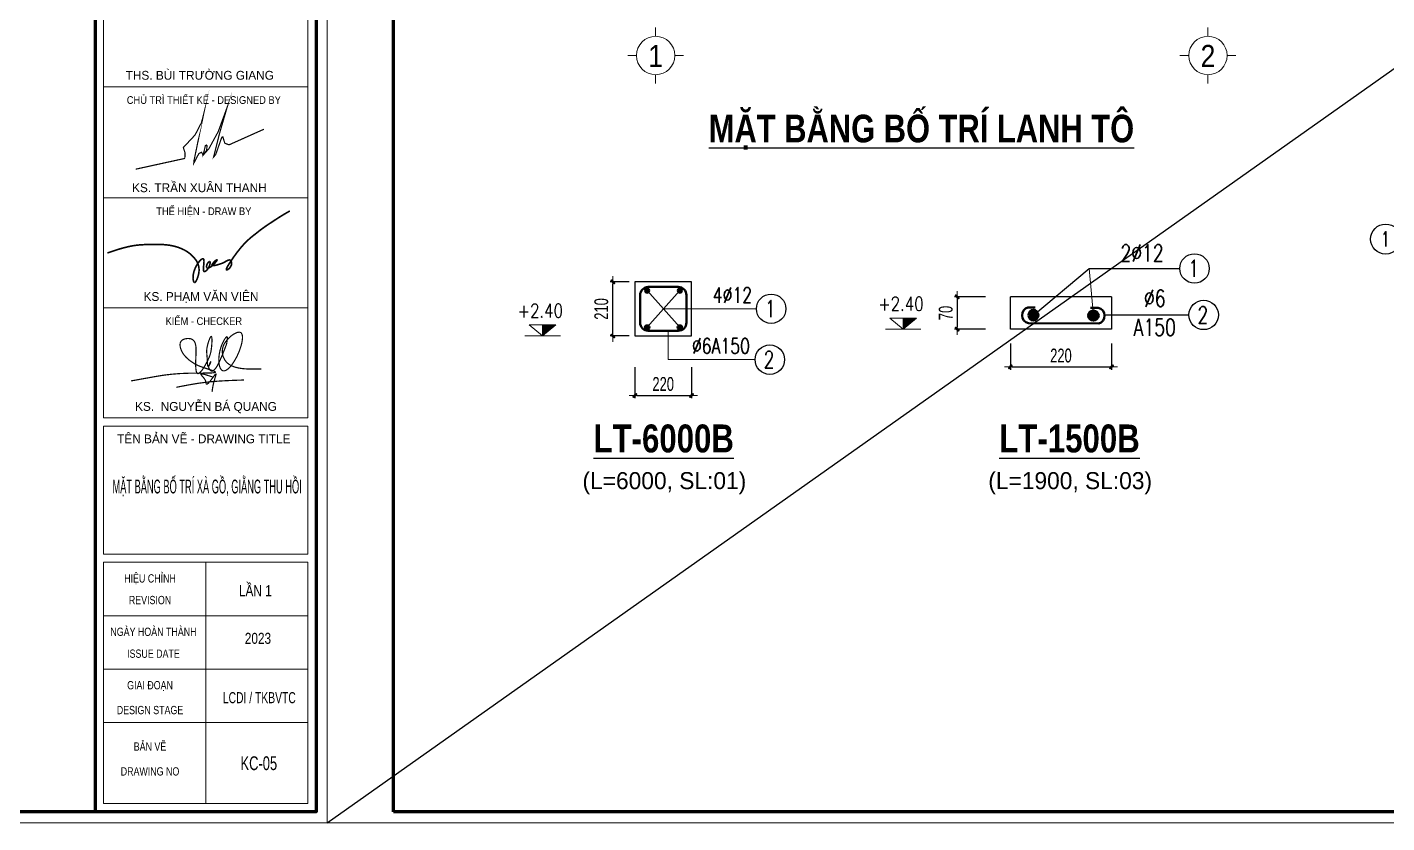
# Model space of a CAD drawing. Header units: millimetres. Extents: x 108335 to 288936, y -578047 to -548347.
# Drawn here: x 235277 to 250047, y -566167 to -557523 of the extents above; entities that cross this region are included whole.
import ezdxf
from ezdxf.enums import TextEntityAlignment as Align

# ---------------------------------------------------------------- set-up
doc = ezdxf.new("R2010")
doc.units = ezdxf.units.MM
doc.header["$MEASUREMENT"] = 0
doc.header["$PDMODE"] = 32
doc.linetypes.add('CENTERX2', pattern=[4, 2.5, -0.5, 0.5, -0.5])
doc.linetypes.add('DASHDOT', pattern=[1, 0.5, -0.25, 0, -0.25])
doc.layers.get('Defpoints').update_dxf_attribs({"color": 1})
for name, color, linetype, lineweight in [('EG Net truc', 8, 'DASHDOT', 13), ('LC Dim', 8, 'Continuous', 18), ('LC ISO', 153, 'Continuous', 13), ('LC Net dam 1', 30, 'Continuous', 30), ('LC Net dam2', 6, 'Continuous', 40), ('LC Net dam3', 1, 'Continuous', 60), ('LC Net manh', 236, 'Continuous', 5), ('LC Net thay', 7, 'Continuous', 25), ('LC Text1', 3, 'Continuous', 20), ('LC Text2', 7, 'Continuous', 25)]:
    doc.layers.add(name, color=color, linetype=linetype, lineweight=lineweight)
doc.layers.add('KCS_Plotter', color=11, linetype='Continuous', plot=False)
for name, color, linetype in [('KCS_SNODE', 6, 'Continuous'), ('KCS_STEEL', 4, 'Continuous'), ('Khungten_LCDI', 7, 'Continuous')]:
    doc.layers.add(name, color=color, linetype=linetype)
doc.styles.add('HOATBIF', font='hoatbif.shx', dxfattribs={"width": 0.7})
doc.styles.add('Khungten', font='VHAVAN.TTF', dxfattribs={"width": 0.9, "height": 5000})
doc.styles.add('LC 1', font='VHAVANB.TTF')
doc.styles.add('LC 3', font='vnsimli.shx', dxfattribs={"width": 0.75})
doc.styles.add('LC3', font='VHARIALB.TTF', dxfattribs={"width": 0.8})
doc.styles.add('T1', font='Vnsimli.shx', dxfattribs={"width": 0.8})
doc.styles.add('Title', font='VHBLACK.TTF', dxfattribs={"width": 0.8})
doc.styles.add('VnAvantH', font='VHAVANB.TTF', dxfattribs={"width": 0.6})
doc.dimstyles.new('1-100', dxfattribs={"dimscale": 100, "dimtxt": 2.5, "dimasz": 0.35, "dimexe": 0.5, "dimexo": 0, "dimgap": 0.8, "dimtad": 1, "dimdec": 0, "dimzin": 0, "dimdsep": 46, "dimtxsty": 'HOATBIF', "dimblk1": 'DOT', "dimblk2": 'DOT', "dimsah": 1, "dimcen": -1, "dimdle": 1, "dimclrd": 256, "dimclre": 256, "dimclrt": 4, "dimadec": 3, "dimazin": 2, "dimtfac": 0.333333, "dimtdec": 0, "dimtix": 1, "dimtmove": 2, "dimatfit": 3, "dimldrblk": 'DOT', "dimfxl": 1, "dimtvp": 0.833333, "dimtolj": 1, "dimtzin": 0, "dimarcsym": 0})
doc.dimstyles.new('1-100(1-50)', dxfattribs={"dimscale": 50, "dimtxt": 2.5, "dimasz": 0.35, "dimexe": 0.5, "dimexo": 0, "dimgap": 0.8, "dimtad": 1, "dimdec": 0, "dimzin": 0, "dimdsep": 46, "dimtxsty": 'HOATBIF', "dimblk1": 'DOT', "dimblk2": 'DOT', "dimsah": 1, "dimcen": -1, "dimdle": 1, "dimclrd": 256, "dimclre": 256, "dimclrt": 4, "dimadec": 3, "dimazin": 2, "dimtfac": 0.333333, "dimtdec": 0, "dimtix": 1, "dimtmove": 2, "dimatfit": 3, "dimldrblk": 'DOT', "dimfxl": 1, "dimtvp": 0.833333, "dimtolj": 1, "dimtzin": 0, "dimarcsym": 0})
doc.dimstyles.new('1-150', dxfattribs={"dimscale": 100, "dimtxt": 3.5, "dimasz": 0.35, "dimexe": 0.5, "dimexo": 0, "dimgap": 0.8, "dimtad": 1, "dimdec": 0, "dimzin": 0, "dimdsep": 46, "dimtxsty": 'HOATBIF', "dimblk1": 'DOT', "dimblk2": 'DOT', "dimsah": 1, "dimcen": -1, "dimdle": 1, "dimclrd": 256, "dimclre": 256, "dimclrt": 4, "dimadec": 3, "dimazin": 2, "dimtfac": 0.333333, "dimtdec": 0, "dimtix": 1, "dimtmove": 2, "dimatfit": 3, "dimldrblk": 'DOT', "dimfxl": 1, "dimtvp": 0.833333, "dimtolj": 1, "dimtzin": 0, "dimarcsym": 0})
doc.dimstyles.new('1-20', dxfattribs={"dimscale": 100, "dimtxt": 2.5, "dimasz": 0.35, "dimexe": 0.5, "dimexo": 0, "dimgap": 0.8, "dimtad": 1, "dimdec": 0, "dimlfac": 0.2, "dimzin": 0, "dimdsep": 46, "dimtxsty": 'HOATBIF', "dimblk1": 'DOT', "dimblk2": 'DOT', "dimsah": 1, "dimcen": -1, "dimdle": 1, "dimclrd": 256, "dimclre": 256, "dimclrt": 4, "dimadec": 3, "dimazin": 2, "dimtfac": 0.333333, "dimtdec": 0, "dimtix": 1, "dimtmove": 2, "dimatfit": 3, "dimldrblk": 'DOT', "dimfxl": 1, "dimtvp": 0.833333, "dimtolj": 1, "dimtzin": 0, "dimarcsym": 0})
doc.dimstyles.new('mb', dxfattribs={"dimscale": 71, "dimtxt": 2.5, "dimasz": 0.35, "dimexe": 0.5, "dimexo": 0, "dimgap": 0.8, "dimtad": 1, "dimdec": 0, "dimzin": 0, "dimdsep": 46, "dimtxsty": 'HOATBIF', "dimblk1": 'DOT', "dimblk2": 'DOT', "dimsah": 1, "dimcen": -1, "dimdle": 1, "dimclrd": 256, "dimclre": 256, "dimclrt": 4, "dimadec": 3, "dimazin": 2, "dimtfac": 0.333333, "dimtdec": 0, "dimtix": 1, "dimtmove": 2, "dimatfit": 3, "dimldrblk": 'DOT', "dimfxl": 1, "dimtvp": 0.833333, "dimtolj": 1, "dimtzin": 0, "dimarcsym": 0})

# ---------------------------------------------------------------- blocks, each defined once
blk = doc.blocks.new('NGUYEN BA QUANG')
at = {"layer": 'LC ISO', "const_width": 54}
for points in [[(-3416, -557, -0.001023), (-2231, -345, -0.008385), (-1869, -289, -0.026114), (-905, -212, -0.007166), (-491, -205, 0.001773), (-49, -203, 0.009736), (200, -197, 0.025773), (331, -186, 0.054465), (383, -173, 0.09183), (397, -166, 0.386262), (399, -152, 0.129793), (379, -135, 0.036801), (321, -108, 0.016128), (184, -59, -0.006736), (-183, 62, -0.023924), (-416, 154, -0.046785), (-684, 310, -0.041509), (-918, 503, -0.092678), (-1136, 813, -0.077778), (-1199, 1035, -0.070106), (-1196, 1141, -0.201572), (-1106, 1286, -0.091887), (-982, 1343, -0.118851), (-732, 1351, -0.227561), (-543, 1208, -0.055716), (-508, 1121, -0.035741), (-487, 1019, -0.022757), (-478, 904, -0.018678), (-477, 714, 0.005361), (-493, 294, 0.022501), (-487, 25, 0.024956), (-474, -85, 0.051878), (-451, -169, 0.084004), (-427, -209, 0.302699), (-372, -224, 0.091028), (-331, -204, 0.045769), (-285, -164, 0.031407), (-218, -87, 0.026473), (-114, 66, 0.038878), (124, 530, 0.063388), (207, 831, 0.030377), (243, 1236, 0.019395), (241, 1350, 0.050857), (231, 1429, 0.089259), (221, 1451, 0.446193), (202, 1454, 0.08967), (185, 1438, 0.048315), (156, 1388, 0.024568), (114, 1288, 0.037087), (24, 971, 0.06811), (7, 722, 0.007404), (19, 571, -0.009821), (27, 442, 0.013775), (38, 214, 0.023991), (46, 154, 0.068642), (58, 113, 0.168495), (71, 99, 0.190472), (82, 99, 0.135753), (102, 116, 0.042547), (133, 165, 0.037247), (185, 280, 0.083462), (192, 310, 0.752396), (189, 311, 0.077103), (170, 286, 0.067778), (106, 135, 0.079642), (97, 52, 0.07615), (107, 12, 0.090818), (168, -77, 0.162992), (233, -111, 0.134535), (287, -101, 0.046135), (315, -85, 0.0589), (372, -33, 0.033446), (431, 44, 0.020493), (492, 142, 0.018931), (584, 325, 0.012315), (712, 617, 0.006262), (906, 1114)], [(906, 1114, 0.006821), (929, 1272, 0.011774), (937, 1340, 0.026266), (938, 1394, 0.052103), (935, 1423, 0.076783), (930, 1436, 0.163971), (923, 1442, 0.170042), (914, 1442, 0.080479), (902, 1436, 0.05585), (881, 1417, 0.031056), (847, 1375, 0.025203), (791, 1286, 0.116129), (556, 476, 0.061974), (575, 166, 0.045365), (610, 47, 0.070676), (660, -41, 0.091415), (710, -86, 0.146905), (783, -104, 0.068448), (833, -95, 0.049636), (885, -72, 0.053986), (978, -6, 0.029209), (1056, 69, 0.021304), (1134, 162, 0.025491), (1250, 329, 0.068873), (1561, 1027, 0.01773), (1596, 1171, 0.037697), (1624, 1368, 0.029037), (1623, 1453, 0.04288), (1613, 1525, 0.066726), (1590, 1583, 0.100495), (1556, 1623, 0.111871), (1508, 1644, 0.054631), (1469, 1647, 0.041179), (1426, 1643, 0.04561), (1355, 1623, 0.04967), (1225, 1558, 0.109429), (829, 1164, 0.05047), (753, 1012, 0.368126), (1079, 156, 0.040655), (1223, 90, 0.031441), (1383, 42, 0.023503), (1557, 9, 0.017084), (1742, -10, 0.011936), (1936, -19, 0.009133), (2206, -21, 0.002915), (2480, -16)], [(-1368, -847, -0.004051), (-800, -737, -0.026384), (342, -582, -0.006339), (726, -556, -0.004215), (1111, -537, -0.002629), (1689, -517)], [(274, -380, 0.002584), (99, -322, 0.004829), (-9, -289, 0.009549), (-104, -262, 0.02019), (-180, -245, 0.020391), (-210, -242, 0.037792), (-233, -241, 0.083891), (-249, -244, 0.129866), (-256, -250, 0.170647), (-258, -257, 0.074142), (-257, -264, 0.04333), (-253, -271, 0.038982), (-240, -290, 0.018381), (-209, -327, -0.006145), (-155, -388, -0.017161), (-112, -442, -0.029179), (-72, -502, -0.056277), (-39, -577, -0.025416), (-31, -610, -0.003247), (-24, -652, 0.033316), (-18, -677, 0.055631), (-12, -689, 0.087521), (-5, -698, 0.15828), (8, -703, 0.07777), (18, -702, 0.051495), (30, -698, 0.04838), (50, -685, 0.02792), (72, -667, 0.021215), (104, -635, 0.012757), (138, -596, 0.011354), (192, -528, 0.005945), (265, -430, -0.007904), (360, -301, -0.011483), (384, -270, -0.027823), (404, -249, -0.066961), (415, -240, -0.123545), (420, -238, -0.248584), (424, -240, -0.12084), (426, -246, -0.064597), (426, -260, -0.027008), (421, -289, -0.011306), (411, -326, -0.007085), (384, -419, 0.007773), (340, -569, 0.03162), (266, -923, 0.004795), (248, -1055)]]:
    blk.add_lwpolyline(points, format="xyb", dxfattribs=at)
blk = doc.blocks.new('Nha o can bo nhan vien Trung doan')
at = {"layer": 'Defpoints', "lineweight": 0}
blk.add_lwpolyline([(-1200, -14850), (-1200, 14850), (40800, 14850), (40800, -14850)], close=True, dxfattribs=at)
at = {"layer": 'Khungten_LCDI', "color": 5, "lineweight": 60}
blk.add_line((36600, 14650), (36600, -14650), dxfattribs=at)
at = {"layer": 'Khungten_LCDI', "color": 5, "lineweight": 25}
blk.add_line((40600, -14650), (40600, 14650), dxfattribs=at)
at = {"layer": 'Khungten_LCDI', "color": 9, "lineweight": 15}
for p, q in [((38600, -10133), (38600, -14500)), ((40450, -11100), (36750, -11100)), ((40450, -12067), (36750, -12067)), ((40450, -13033), (36750, -13033))]:
    blk.add_line(p, q, dxfattribs=at)
at = {"layer": 'Khungten_LCDI', "color": 5, "lineweight": 60}
blk.add_lwpolyline([(0, -14650), (0, 14650), (40600, 14650), (40600, -14650)], close=True, dxfattribs=at)
at = {"layer": 'Khungten_LCDI', "color": 9, "lineweight": 15}
for points in [[(36750, -1522), (40450, -1522), (40450, 446), (36750, 446)], [(36750, -1522), (40450, -1522), (40450, -3535), (36750, -3535)], [(36750, -5526), (40450, -5526), (40450, -3535), (36750, -3535)], [(36750, -7517), (40450, -7517), (40450, -5526), (36750, -5526)], [(36750, -9983), (40450, -9983), (40450, -7667), (36750, -7667)], [(36750, -14500), (40450, -14500), (40450, -10133), (36750, -10133)]]:
    blk.add_lwpolyline(points, close=True, dxfattribs=at)
at = {"layer": 'LC ISO', "const_width": 21.6}
for points in [[(38223, -2819), (38225, -2715), (38194, -2623), (38407, -2395), (38524, -2170), (38559, -2033), (38386, -2871), (38384, -2907), (38424, -2831), (38475, -2733), (38525, -2708), (38553, -2761), (38616, -2673), (38625, -2590), (38611, -2575), (38594, -2590), (38553, -2761), (38659, -2641), (38828, -2331), (38987, -1897), (38850, -2368), (38749, -2773), (38744, -2793), (38781, -2750), (38891, -2436), (38910, -2429), (38947, -2545), (39023, -2573), (39655, -2290)], [(37333, -3014), (38223, -2819)]]:
    blk.add_lwpolyline(points, dxfattribs=at)
at = {"layer": 'LC ISO', "const_width": 29.4}
blk.add_lwpolyline([(36820, -4532, -0.005589), (36989, -4475, -0.022453), (37203, -4416, -0.038343), (37420, -4384, -0.012299), (37598, -4377, -0.014061), (37778, -4377, -0.032435), (37955, -4393, -0.065887), (38169, -4456, -0.127402), (38414, -4647, -0.217203), (38474, -4901, -0.056046), (38441, -5010, -0.054981), (38419, -5051, -0.074917), (38408, -5062, -0.192631), (38398, -5066, -0.190426), (38389, -5060, -0.079856), (38381, -5046, -0.067464), (38372, -5000, -0.089823), (38386, -4872, -0.10427), (38491, -4676, -0.05658), (38522, -4647, -0.102761), (38543, -4637, -0.411767), (38565, -4649, -0.072182), (38568, -4664, -0.042063), (38568, -4712, 0.006515), (38560, -4797, 0.050846), (38561, -4843, 0.084642), (38565, -4859, 0.316888), (38580, -4867, 0.10557), (38595, -4862, 0.079173), (38621, -4840, 0.148897), (38679, -4718, 0.074472), (38679, -4697, 0.295229), (38672, -4687, 0.15701), (38666, -4688, 0.097298), (38650, -4700, 0.165018), (38616, -4769, 0.085117), (38617, -4789, 0.384735), (38637, -4804, 0.083003), (38655, -4801, 0.044183), (38675, -4792, 0.048448), (38722, -4759, 0.055197), (38788, -4688, 0.06223), (38806, -4659, 0.356145), (38806, -4653, 0.296448), (38800, -4654, 0.057996), (38762, -4684, 0.048541), (38723, -4728, 0.086608), (38714, -4746, 0.314867), (38717, -4757, 0.149234), (38731, -4761, 0.047589), (38753, -4759, 0.030742), (38810, -4746, 0.010919), (38888, -4722, 0.058476), (38947, -4694, -0.021304), (38991, -4669, -0.046344), (39013, -4660, -0.096698), (39032, -4658, -0.153723), (39049, -4665, -0.103714), (39061, -4682, -0.235546), (39057, -4769, -0.124446), (39000, -4831, -0.115248), (38981, -4839, -0.439421), (38974, -4834, -0.101123), (38974, -4824, -0.053735), (38987, -4792, -0.025453), (39029, -4720, -0.033469), (39248, -4420, -0.059013), (39491, -4194, -0.0344), (39818, -3959, -0.023249), (40123, -3771)], format="xyb", dxfattribs=at)
at = {"layer": 'LC Net dam 1', "xscale": 0.4, "yscale": 0.4, "zscale": 0.4}
blk.add_blockref('NGUYEN BA QUANG', (38616, -6625), dxfattribs=at)
at = {"color": 7}
for s, style, p in [('ths. bïi tr\xadêng giang', 'VnAvantH', (38493, -1394)), ('ks. TRÇN XU¢N THANH ', 'VnAvantH', (38515, -3430)), ('ks. PH¹M V¡N VI£N', 'VnAvantH', (38515, -5399)), ('ks.  NGUYÔN B¸ QUANG', 'VnAvantH', (38605, -7390)), ('tªn b¶n vÏ - drawing title', 'Khungten', (38566, -7977))]:
    blk.add_text(s, height=160, dxfattribs=dict(at, style=style)).set_placement(p, align=Align.CENTER)
for s, height, style, width, p in [('chñ tr× thiÕt kÕ - designed by', 140, 'Khungten', 0.9, (38566, -1832)), ('thÓ hiÖn - draw by', 140, 'Khungten', 0.9, (38566, -3845)), ('kiÓm - checker', 140, 'Khungten', 0.9, (38566, -5836)), ('hiÖu chØnh', 150, 'Khungten', 0.8, (37592, -10499)), ('revision', 150, 'Khungten', 0.8, (37592, -10891)), ('ngµy hoµn thµnh', 150, 'Khungten', 0.8, (37654, -11466)), ('issue date', 150, 'Khungten', 0.8, (37654, -11862)), ('giai ®o¹n', 150, 'Khungten', 0.8, (37592, -12433)), ('lcdi / tkbvtc', 200, 'Title', 0.7, (39571, -12684)), ('design stage', 150, 'Khungten', 0.8, (37592, -12883)), ('b¶n vÏ', 150, 'Khungten', 0.8, (37592, -13544)), ('drawing nO', 150, 'Khungten', 0.8, (37592, -13994))]:
    blk.add_text(s, height=height, dxfattribs=dict(at, style=style, width=width)).set_placement(p, align=Align.CENTER)
at = {"color": 7, "style": 'Khungten', "width": 0.8}
for tag, p in [('REVISION', (39499, -10746)), ('NGAYHT', (39546, -11609))]:
    blk.add_attdef(tag, text='', height=200, dxfattribs=at).set_placement(p, align=Align.CENTER)
at = {"layer": 'LC Text1', "style": 'Title', "width": 1.485915}
for tag, p, p2 in [('TENBANVE1', (36913, -8886), (40339, -8886)), ('TENBANVE2', (36913, -9562), (40339, -9562))]:
    blk.add_attdef(tag, text='', height=250, dxfattribs=at).set_placement(p, p2, align=Align.FIT)
at = {"layer": 'LC Text1', "style": 'Title', "width": 0.7}
blk.add_attdef('SOBANVE', text='', height=250, dxfattribs=at).set_placement((39562, -13896), align=Align.CENTER)
blk = doc.blocks.new('TIEUDE1')
at = {"layer": 'LC Text2', "color": 7, "style": 'LC 1'}
blk.add_attdef('TIªU§Ò', text='', height=5, dxfattribs=at).set_placement((0, 0), align=Align.BOTTOM_CENTER)
blk.add_attdef('TL', text='', height=3, dxfattribs=at).set_placement((0, -2), align=Align.TOP_CENTER)
blk = doc.blocks.new('DOT')
at = {"layer": 'LC Dim'}
blk.add_line((-3, 0), (3, 0), dxfattribs=at)
at = {"layer": 'LC Dim', "color": 4}
blk.add_line((-1, -1), (1, 1), dxfattribs=at)
blk.add_lwpolyline([(0.5, 1), (-1, -0.5), (-0.5, -1), (1, 0.5)], close=True, dxfattribs=at)
blk = doc.blocks.new('*D83')
at = {"layer": 'Defpoints', "color": 0, "ltscale": 2, "transparency": 16777216}
for p in [(1299, 997), (1514, 783), (453, -278)]:
    blk.add_point(p, dxfattribs=at)
at = {"layer": 'LC Dim', "lineweight": -2, "ltscale": 2, "transparency": 16777216}
for p, q in [((263, -39), (1274, 973)), ((1514, 783), (1264, 1033)), ((453, -278), (203, -28))]:
    blk.add_line(p, q, dxfattribs=at)
at = {"layer": 'LC Dim', "lineweight": -2, "ltscale": 2, "transparency": 16777216, "xscale": 35, "yscale": 35, "zscale": 35}
for p, rotation in [((1299, 997), 45.00000000007547), ((238, -63), 225.0000000000755)]:
    blk.add_blockref('DOT', p, dxfattribs=dict(at, rotation=rotation))
at = {"layer": 'LC Dim', "color": 4, "ltscale": 2, "transparency": 16777216, "insert": (624, 612), "char_height": 250, "attachment_point": 5, "rotation": 45, "style": 'HOATBIF'}
blk.add_mtext('\\A1;250', dxfattribs=at)
blk = doc.blocks.new('_Dot')
at = {"color": 0, "linetype": 'ByBlock', "lineweight": -2}
blk.add_line((-0.5, 0), (-1, 0), dxfattribs=at)
at = {"color": 0, "linetype": 'ByBlock', "const_width": 0.5}
blk.add_lwpolyline([(-0.25, 0, 1), (0.25, 0, 1)], format="xyb", close=True, dxfattribs=at)
blk = doc.blocks.new('*D84')
at = {"layer": 'Defpoints', "color": 0, "ltscale": 2, "transparency": 16777216}
for p in [(1986, 396), (2933, -189), (840, -750), (840, -750), (3405, -750)]:
    blk.add_point(p, dxfattribs=at)
at = {"layer": 'LC Dim', "lineweight": -2, "ltscale": 2, "transparency": 16777216}
blk.add_line((1986, 396), (2408, 818), dxfattribs=at)
blk.add_arc((840, -750), 2167, 0.9255, 44.0745, dxfattribs=at)
at = {"layer": 'LC Dim', "lineweight": -2, "ltscale": 2, "transparency": 16777216, "xscale": 35, "yscale": 35, "zscale": 35}
for p, rotation in [((2372, 782), 134.5372374171519), ((3007, -750), 270.4627625828481)]:
    blk.add_blockref('DOT', p, dxfattribs=dict(at, rotation=rotation))
at = {"layer": 'LC Dim', "color": 4, "ltscale": 2, "transparency": 16777216, "insert": (3031, 158), "char_height": 250, "attachment_point": 5, "rotation": 292.5, "style": 'HOATBIF'}
blk.add_mtext('\\A1;45°', dxfattribs=at)
blk = doc.blocks.new('*D85')
at = {"layer": 'Defpoints', "color": 0, "ltscale": 2, "transparency": 16777216}
for p in [(480, -516), (735, -770), (-89, -1085)]:
    blk.add_point(p, dxfattribs=at)
at = {"layer": 'LC Dim', "lineweight": -2, "ltscale": 2, "transparency": 16777216}
for p, q in [((480, -516), (-125, -1121)), ((735, -770), (130, -1375)), ((-114, -1061), (-139, -1036)), ((165, -1340), (-89, -1085)), ((190, -1365), (215, -1389))]:
    blk.add_line(p, q, dxfattribs=at)
at = {"layer": 'LC Dim', "lineweight": -2, "ltscale": 2, "transparency": 16777216, "xscale": 35, "yscale": 35, "zscale": 35}
for p, rotation in [((-89, -1085), 314.9999999997052), ((165, -1340), 134.9999999997052)]:
    blk.add_blockref('DOT', p, dxfattribs=dict(at, rotation=rotation))
at = {"layer": 'LC Dim', "color": 4, "ltscale": 2, "transparency": 16777216, "insert": (183, -1068), "char_height": 250, "attachment_point": 5, "rotation": 315, "style": 'HOATBIF'}
blk.add_mtext('\\A1;60', dxfattribs=at)
blk = doc.blocks.new('KCS_SNODE')
at = {"layer": 'KCS_SNODE'}
blk.add_hatch(color=256, dxfattribs=at).paths.add_polyline_path([(10, 0, 1), (-10, 0, 1)])
blk.add_circle((0, 0), 10, dxfattribs=at)
blk = doc.blocks.new('*D327')
at = {"layer": 'Defpoints', "color": 0, "ltscale": 2, "transparency": 16777216}
for p in [(241639, -560290), (241817, -560290), (241817, -560878)]:
    blk.add_point(p, dxfattribs=at)
at = {"layer": 'LC Dim', "lineweight": -2, "ltscale": 2, "transparency": 16777216}
for p, q in [((241817, -560290), (241609, -560290)), ((241639, -560857), (241639, -560311)), ((241817, -560878), (241609, -560878))]:
    blk.add_line(p, q, dxfattribs=at)
at = {"layer": 'LC Dim', "lineweight": -2, "ltscale": 2, "transparency": 16777216, "xscale": 21, "yscale": 21, "zscale": 21}
for p, rotation in [((241639, -560290), 90), ((241639, -560878), 270)]:
    blk.add_blockref('DOT', p, dxfattribs=dict(at, rotation=rotation))
at = {"layer": 'LC Dim', "color": 4, "ltscale": 2, "transparency": 16777216, "insert": (241514, -560584), "char_height": 150, "attachment_point": 5, "rotation": 90, "style": 'HOATBIF'}
blk.add_mtext('\\A1;210', dxfattribs=at)
blk = doc.blocks.new('*D328')
at = {"layer": 'Defpoints', "color": 0, "ltscale": 2, "transparency": 16777216}
for p in [(241878, -561216), (242494, -561216), (242494, -561525)]:
    blk.add_point(p, dxfattribs=at)
at = {"layer": 'LC Dim', "lineweight": -2, "ltscale": 2, "transparency": 16777216}
for p, q in [((241878, -561216), (241878, -561555)), ((242494, -561216), (242494, -561555)), ((241899, -561525), (242473, -561525))]:
    blk.add_line(p, q, dxfattribs=at)
at = {"layer": 'LC Dim', "lineweight": -2, "ltscale": 2, "transparency": 16777216, "xscale": 21, "yscale": 21, "zscale": 21, "rotation": 180}
blk.add_blockref('DOT', (241878, -561525), dxfattribs=at)
at = {"layer": 'LC Dim', "lineweight": -2, "ltscale": 2, "transparency": 16777216, "xscale": 21, "yscale": 21, "zscale": 21}
blk.add_blockref('DOT', (242494, -561525), dxfattribs=at)
at = {"layer": 'LC Dim', "color": 4, "ltscale": 2, "transparency": 16777216, "insert": (242186, -561400), "char_height": 150, "attachment_point": 5, "style": 'HOATBIF'}
blk.add_mtext('\\A1;220', dxfattribs=at)
blk = doc.blocks.new('Caodo1')
at = {"layer": 'LC Text1'}
blk.add_hatch(color=256, dxfattribs=at).paths.add_polyline_path([(0, 0), (243, 200), (0, 200)])
for p, q in [((324, 0), (-324, 0)), ((0, 0), (0, 200))]:
    blk.add_line(p, q, dxfattribs=at)
blk.add_lwpolyline([(-243, 200), (243, 200), (0, 0), (0, 0)], close=True, dxfattribs=at)
at = {"layer": 'LC Text1', "style": 'T1', "width": 0.8}
blk.add_attdef('%%P0,00', text='', height=250, dxfattribs=at).set_placement((-39, 460), align=Align.MIDDLE_CENTER)
blk = doc.blocks.new('theptron1')
at = {"layer": 'LC Net dam3'}
for p, q in [((-0.5, 0), (0.5, 0)), ((-0.35, 0.35), (0.35, -0.35)), ((0.35, 0.35), (-0.35, -0.35)), ((0, 0.5), (0, -0.5))]:
    blk.add_line(p, q, dxfattribs=at)
blk.add_circle((0, 0), 0.5, dxfattribs=at)
blk = doc.blocks.new('*D329')
at = {"layer": 'Defpoints', "color": 0, "ltscale": 2, "transparency": 16777216}
for p in [(245688, -560453), (245379, -560803), (245688, -560803)]:
    blk.add_point(p, dxfattribs=at)
at = {"layer": 'LC Dim', "lineweight": -2, "ltscale": 2, "transparency": 16777216}
for p, q in [((245688, -560453), (245349, -560453)), ((245379, -560474), (245379, -560782)), ((245688, -560803), (245349, -560803))]:
    blk.add_line(p, q, dxfattribs=at)
at = {"layer": 'LC Dim', "lineweight": -2, "ltscale": 2, "transparency": 16777216, "xscale": 21, "yscale": 21, "zscale": 21}
for p, rotation in [((245379, -560453), 90), ((245379, -560803), 270)]:
    blk.add_blockref('DOT', p, dxfattribs=dict(at, rotation=rotation))
at = {"layer": 'LC Dim', "color": 4, "ltscale": 2, "transparency": 16777216, "insert": (245256, -560628), "char_height": 150, "attachment_point": 5, "rotation": 90, "style": 'HOATBIF'}
blk.add_mtext('\\A1;70', dxfattribs=at)
blk = doc.blocks.new('*D330')
at = {"layer": 'Defpoints', "color": 0, "ltscale": 2, "transparency": 16777216}
for p in [(245957, -560958), (247057, -560958), (247057, -561214)]:
    blk.add_point(p, dxfattribs=at)
at = {"layer": 'LC Dim', "lineweight": -2, "ltscale": 2, "transparency": 16777216}
for p, q in [((245957, -560958), (245957, -561244)), ((247057, -560958), (247057, -561244)), ((245978, -561214), (247036, -561214))]:
    blk.add_line(p, q, dxfattribs=at)
at = {"layer": 'LC Dim', "lineweight": -2, "ltscale": 2, "transparency": 16777216, "xscale": 21, "yscale": 21, "zscale": 21, "rotation": 180}
blk.add_blockref('DOT', (245957, -561214), dxfattribs=at)
at = {"layer": 'LC Dim', "lineweight": -2, "ltscale": 2, "transparency": 16777216, "xscale": 21, "yscale": 21, "zscale": 21}
blk.add_blockref('DOT', (247057, -561214), dxfattribs=at)
at = {"layer": 'LC Dim', "color": 4, "ltscale": 2, "transparency": 16777216, "insert": (246507, -561091), "char_height": 150, "attachment_point": 5, "style": 'HOATBIF'}
blk.add_mtext('\\A1;220', dxfattribs=at)
blk = doc.blocks.new('TTRUC')
at = {"layer": 'LC ISO'}
for p, q in [((0, 6.95), (0, 10.13)), ((-6.95, 0), (-10.13, 0)), ((6.95, 0), (10.13, 0)), ((0, -6.95), (0, -10.13))]:
    blk.add_line(p, q, dxfattribs=at)
at = {"layer": 'LC Net manh'}
blk.add_circle((0, 0), 6.95, dxfattribs=at)
blk = doc.blocks.new('dsgsd')
at = {"layer": 'EG Net truc', "linetype": 'CENTERX2', "ltscale": 200}
blk.add_line((840, -749.8, 0), (3405.3, -749.8, 0), dxfattribs=at)
at = {"layer": 'LC Net dam2'}
for p, q in [((1653.5, 472.1, 0), (1589.9, 408.5, 0)), ((856.2, -509.2, 0), (1745.5, 380.1, 0)), ((764.2, -417.2, 0), (827.8, -353.6, 0))]:
    blk.add_line(p, q, dxfattribs=at)
for centre, start, end in [((1699.5, 426.1, 0), 45, 135), ((1699.5, 426.1, 0), 315, 45), ((810.2, -463.2, 0), 135, 225), ((810.2, -463.2, 0), 225, 315)]:
    blk.add_arc(centre, 65.1, start, end, dxfattribs=at)
at = {"layer": 'LC Net thay', "ltscale": 2, "elevation": 0}
blk.add_lwpolyline([(840, -664.9), (585.5, -410.4), (1646.1, 650.3), (1900.7, 395.7)], close=True, dxfattribs=at)
at = {"layer": 'LC Text2', "ltscale": 100}
for centre in [(-531.6, 1206, 0), (3134.2, -1546.2, 0)]:
    blk.add_circle(centre, 250, dxfattribs=at)
at = {"layer": 'KCS_STEEL', "xscale": 3.253333333333334, "yscale": 3.253333333333334, "zscale": 3.253333333333334, "rotation": 44.99999999998158}
for p in [(1701.9, 421.9, 0), (819.4, -460.5, 0)]:
    blk.add_blockref('KCS_SNODE', p, dxfattribs=at)
at = {"layer": 'LC Text2', "linetype": 'ByBlock', "style": 'LC 3', "width": 0.75}
for s, p in [('2%%C10', (-176.7, 1298.1, 0)), ('%%C6A150', (1802.3, -1462.1, 0))]:
    blk.add_text(s, height=250, dxfattribs=at).set_placement(p)
at = {"layer": 'LC Text2', "ltscale": 100, "style": 'LC 3', "width": 0.75}
for s, p in [('1', (-536.5, 1206, 0)), ('2', (3152.8, -1546.2, 0))]:
    blk.add_text(s, height=250, dxfattribs=at).set_placement(p, align=Align.MIDDLE_CENTER)
at = {"layer": 'LC Dim', "ltscale": 2}
dim = blk.add_aligned_dim(p1=(453.2, -278.1, 0), p2=(1513.9, 782.6, 0), distance=303.8, dimstyle='1-20', override={"dimscale": 100, "dimlfac": 0.166667}, dxfattribs=at)
dim.commit()
dim.dimension.update_dxf_attribs({"geometry": '*D83', "text_midpoint": (623.8, 612, 0)})
dim = blk.add_angular_dim_2l(base=(2932.9, -189), line1=((840, -749.8, 0), (3405.3, -749.8, 0)), line2=((1985.5, 395.7, 0), (840, -749.8, 0)), dimstyle='1-20', override={"dimscale": 100, "dimlfac": 0.166667}, dxfattribs=at)
dim.commit()
dim.dimension.update_dxf_attribs({"geometry": '*D84', "text_midpoint": (3031.2, 157.9, 0)})
dim = blk.add_linear_dim(base=(-89.4, -1085.3, 0), p1=(734.5, -770.4, 0), p2=(480, -515.9, 0), angle=315, dimstyle='1-20', override={"dimscale": 100, "dimlfac": 0.166667}, dxfattribs=at)
dim.commit()
dim.dimension.update_dxf_attribs({"geometry": '*D85', "text_midpoint": (182.8, -1067.6, 0)})
for points in [[(819.4, -460.5, 0), (654.9, 1206, 0), (-281.6, 1206, 0)], [(1701.9, 421.9, 0), (654.9, 1206, 0), (-281.6, 1206, 0)], [(1249.2, -116.3, 0), (1490.2, -1546.2, 0), (2884.2, -1546.2, 0)]]:
    blk.add_leader(points, dimstyle='1-150', dxfattribs=at)

msp = doc.modelspace()

# ---------------------------------------------------------------- linework, layer by layer
at = {"layer": 'KCS_Plotter', "ltscale": 2}
msp.add_line((238535.7, -566167.19, 0), (263735.7, -548347.19, 0), dxfattribs=at)
at = {"layer": 'LC Dim'}
msp.add_line((246859.38, -560656.2, 0), (246814.07, -560144.27, 0), dxfattribs=at)
at = {"layer": 'LC Dim', "ltscale": 2}
for p, q in [((242011.47, -560383.57, 0), (242367.16, -560783.55, 0)), ((242367.16, -560383.57, 0), (242011.47, -560783.55, 0)), ((243198.75, -560582.26, 0), (242189.31, -560583.56, 0)), ((242240.45, -560835.56, 0), (242240.45, -561134.99, 0)), ((243184.55, -561134.99, 0), (242240.45, -561134.99, 0))]:
    msp.add_line(p, q, dxfattribs=at)
at = {"layer": 'LC Net dam2'}
for p, q in [((242348.2, -560345.56, 0), (242024.2, -560345.56, 0)), ((241934.2, -560435.56, 0), (241934.2, -560731.56, 0)), ((242438.2, -560731.56, 0), (242438.2, -560435.56, 0)), ((242024.2, -560821.56, 0), (242348.2, -560821.56, 0))]:
    msp.add_line(p, q, dxfattribs=at)
at = {"layer": 'LC Net dam2', "elevation": 0, "flags": 128}
msp.add_lwpolyline([(246225.24, -560567.32), (246146.36, -560567.32, 0.76795138), (246152.77, -560738.2), (246918.64, -560743, 0.76853626), (246912.23, -560571.69), (246827.79, -560571.69)], format="xyb", dxfattribs=at)
at = {"layer": 'LC Net dam2'}
for centre, start, end in [((242024.2, -560435.56, 0), 90, 180), ((242348.2, -560435.56, 0), 0, 90), ((242024.2, -560731.56, 0), 180, 270), ((242348.2, -560731.56, 0), 270, 0)]:
    msp.add_arc(centre, 90, start, end, dxfattribs=at)
at = {"layer": 'LC Net thay'}
for p, q in [((245957.31, -560802.58, 0), (245957.31, -560452.59, 0)), ((247057.3, -560452.59, 0), (245957.31, -560452.59, 0)), ((247057.3, -560452.59, 0), (247057.3, -560802.58, 0)), ((247057.3, -560802.58, 0), (245957.31, -560802.58, 0))]:
    msp.add_line(p, q, dxfattribs=at)
at = {"layer": 'LC Net thay', "ltscale": 0.8, "elevation": 0}
msp.add_lwpolyline([(242494.2, -560289.56), (241878.2, -560289.56), (241878.2, -560877.56), (242494.2, -560877.56), (242494.2, -560289.56)], dxfattribs=at)
at = {"layer": 'LC Text2', "ltscale": 100}
for centre in [(247957.37, -560144.27, 0), (243358.56, -560582.26, 0), (248057.62, -560649.38, 0), (243344.35, -561134.99, 0)]:
    msp.add_circle(centre, 159.81, dxfattribs=at)

# ---------------------------------------------------------------- block references
at = {"layer": 'KCS_STEEL', "xscale": -2.799999999999993, "yscale": 2.799999999999993, "zscale": 2.799999999999993, "rotation": 180}
for p in [(242011.47, -560383.57, 0), (242367.16, -560383.57, 0)]:
    msp.add_blockref('KCS_SNODE', p, dxfattribs=at)
at = {"layer": 'KCS_STEEL', "xscale": 2.799999999999993, "yscale": 2.799999999999993, "zscale": 2.799999999999993}
for p in [(242011.47, -560783.55, 0), (242367.16, -560783.55, 0)]:
    msp.add_blockref('KCS_SNODE', p, dxfattribs=at)
at = {"layer": 'LC Dim'}
for name, p, xscale, yscale, zscale, rotation in [('theptron1', (246207.65, -560651.8, 0), -99.99959999999999, 99.99960000011642, 99.99960000002362, 179.9999999999898), ('theptron1', (246859.38, -560656.2, 0), 99.99959999999999, 99.99959999999999, 99.99959999999999, 179.9999999999898), ('DOT', (246859.38, -560656.2, 0), 17.5, 17.5, 17.5, 89.99999999998538)]:
    msp.add_blockref(name, p, dxfattribs=dict(at, xscale=xscale, yscale=yscale, zscale=zscale, rotation=rotation))
at = {"layer": 'LC ISO', "xscale": 30, "yscale": 30, "zscale": 30}
for p in [(242103.87, -557830.54), (248103.87, -557830.54)]:
    msp.add_blockref('TTRUC', p, dxfattribs=at)
at = {"layer": 'LC Net manh', "xscale": 0.6533333333333315, "yscale": 0.6533333333333315, "zscale": 0.6533333333333315}
msp.add_blockref('dsgsd', (250381.73, -560613.2, 0), dxfattribs=at)
at = {"layer": 'LC Net thay'}
ref = msp.add_blockref('Nha o can bo nhan vien Trung doan', (214055.7, -557257.19, 0), dxfattribs=dict(at, xscale=0.6000000000000011, yscale=0.6000000000000011, zscale=0.6000000000000011))
ref.add_attrib('NGAYHT', '2023', dxfattribs={"layer": 'LC Text1', "height": 119.999, "style": 'Khungten', "width": 0.8}).set_placement((237783.34, -564222.82, 0), align=Align.CENTER)
ref.add_attrib('REVISION', 'lÇn 1', dxfattribs={"layer": 'LC Text1', "height": 119.999, "style": 'Khungten', "width": 0.8}).set_placement((237754.95, -563704.98, 0), align=Align.CENTER)
ref.add_attrib('SOBANVE', 'Kc-05', dxfattribs={"layer": 'LC Text1', "height": 150, "style": 'Title', "width": 0.7}).set_placement((237792.89, -565594.9, 0), align=Align.CENTER)
ref.add_attrib('TENBANVE1', 'MÆT B»NG Bè TRÝ Xµ Gå, GI»NG THU HåI', dxfattribs={"layer": 'LC Text1', "height": 150, "style": 'Title', "width": 0.427224}).set_placement((236203.29, -562588.65, 0), (238259.19, -562588.65, 0), align=Align.FIT)
at = {"layer": 'LC Net thay', "xscale": 0.6, "yscale": 0.6, "zscale": 0.6}
msp.add_blockref('Nha o can bo nhan vien Trung doan', (239255.7, -557257.19, 0), dxfattribs=at)
at = {"layer": 'LC Text1'}
ref = msp.add_blockref('Caodo1', (240874.94, -560877.56, 0), dxfattribs=dict(at, xscale=0.597333333333332, yscale=0.597333333333332, zscale=0.597333333333332))
ref.add_attrib('%%P0,00', '+2.40', dxfattribs={"layer": 'LC Text2', "color": 4, "height": 149.333, "style": 'T1', "width": 0.8}).set_placement((240851.62, -560603.08, 0), align=Align.MIDDLE_CENTER)
ref = msp.add_blockref('Caodo1', (244792.62, -560802.58, 0), dxfattribs=dict(at, xscale=0.597333333333332, yscale=0.597333333333332, zscale=0.597333333333332))
ref.add_attrib('%%P0,00', '+2.40', dxfattribs={"layer": 'LC Text2', "color": 4, "height": 149.333, "style": 'T1', "width": 0.8}).set_placement((244769.29, -560528.11, 0), align=Align.MIDDLE_CENTER)
at = {"layer": 'LC Text2'}
ref = msp.add_blockref('TIEUDE1', (244991.5, -558864), dxfattribs=dict(at, xscale=60.95999999999999, yscale=60.95999999999999, zscale=60.95999999999999))
ref.add_attrib('TIªU§Ò', '%%UmÆt b»ng bè trÝ lanh t«', dxfattribs={"color": 7, "height": 300.1923, "style": 'LC3', "width": 0.8}).set_placement((244991.5, -558864), align=Align.BOTTOM_CENTER)
ref = msp.add_blockref('TIEUDE1', (242198.54, -562233.92, 0), dxfattribs=dict(at, xscale=-61.59999840235983, yscale=61.59999840235983, zscale=61.59999840235983))
ref.add_attrib('TIªU§Ò', '%%ULT-6000B', dxfattribs={"color": 7, "height": 303.3439, "style": 'LC3', "width": 0.8}).set_placement((242191.26, -562233.92, 0), align=Align.BOTTOM_CENTER)
ref.add_attrib('TL', '(l=6000, sl:01)', dxfattribs={"color": 7, "height": 184.8, "style": 'LC 1'}).set_placement((242198.54, -562357.12, 0), align=Align.TOP_CENTER)
ref = msp.add_blockref('TIEUDE1', (246607.04, -562233.92, 0), dxfattribs=dict(at, xscale=-61.59999840235983, yscale=61.59999840235983, zscale=61.59999840235983))
ref.add_attrib('TIªU§Ò', '%%ULT-1500B', dxfattribs={"color": 7, "height": 303.3439, "style": 'LC3', "width": 0.8}).set_placement((246599.76, -562233.92, 0), align=Align.BOTTOM_CENTER)
ref.add_attrib('TL', '(l=1900, sl:03)', dxfattribs={"color": 7, "height": 184.8, "style": 'LC 1'}).set_placement((246607.04, -562357.12, 0), align=Align.TOP_CENTER)

# ---------------------------------------------------------------- texts
at = {"layer": 'LC Text1', "ltscale": 0.2, "style": 'LC 1', "width": 0.9}
for s, p in [('1', (242103.87, -558027.52)), ('2', (248103.87, -558027.52))]:
    msp.add_text(s, height=240, dxfattribs=at).set_placement(p, align=Align.BOTTOM_CENTER)
at = {"layer": 'LC Text2', "ltscale": 100, "style": 'LC 3', "width": 0.75}
for s, p in [('2%%C12', (247153.1, -560067.87, 0)), ('%%C6', (247408.99, -560560.04, 0)), ('A150', (247297.5, -560874.79, 0))]:
    msp.add_text(s, height=182.519, dxfattribs=at).set_placement(p)
for s, p in [('1', (247948.35, -560144.27, 0)), ('1', (243349.54, -560582.26, 0)), ('2', (248048.6, -560649.38, 0)), ('2', (243335.33, -561134.99, 0))]:
    msp.add_text(s, height=182.52, dxfattribs=at).set_placement(p, align=Align.MIDDLE_CENTER)
at = {"layer": 'LC Text2', "linetype": 'ByBlock', "style": 'LC 3', "width": 0.75}
for s, p in [('4%%C12', (242724.76, -560516.04, 0)), ('%%C6A150', (242498.19, -561068.77, 0))]:
    msp.add_text(s, height=165.926, dxfattribs=at).set_placement(p)

# ---------------------------------------------------------------- dimensions: what is measured, and where the dimension line sits
at = {"layer": 'LC Dim', "ltscale": 2}
dim = msp.add_aligned_dim(p1=(241816.53, -560877.56, 0), p2=(241816.53, -560289.56, 0), distance=177.73, dimstyle='mb', override={"dimscale": 60, "dimtad": 0, "dimlfac": 0.357}, dxfattribs=at)
dim.commit()
dim.dimension.update_dxf_attribs({"geometry": '*D327', "text_midpoint": (241513.8, -560583.56, 0)})
dim = msp.add_linear_dim(base=(245378.62, -560802.58, 0), p1=(245687.69, -560452.59, 0), p2=(245687.69, -560802.58, 0), angle=90, dimstyle='1-100', override={"dimscale": 60, "dimlfac": 0.2}, dxfattribs=at)
dim.commit()
dim.dimension.update_dxf_attribs({"geometry": '*D329', "text_midpoint": (245255.62, -560627.59, 0)})
for base, p1, p2, dimstyle, override, picture, middle in [((247057.3, -561214, 0), (245957.31, -560957.57, 0), (247057.3, -560957.57, 0), '1-100', {"dimscale": 60, "dimlfac": 0.2}, '*D330', (246507.3, -561091, 0)), ((242494.2, -561525.08, 0), (241878.2, -561216, 0), (242494.2, -561216, 0), 'mb', {"dimscale": 60, "dimtad": 0, "dimlfac": 0.357}, '*D328', (242186.2, -561400.08, 0))]:
    dim = msp.add_linear_dim(base=base, p1=p1, p2=p2, dimstyle=dimstyle, override=override, dxfattribs=at)
    dim.commit()
    dim.dimension.update_dxf_attribs({"geometry": picture, "text_midpoint": middle})

# ---------------------------------------------------------------- leaders
at = {"layer": 'LC Dim'}
for points in [[(246207.65, -560651.8, 0), (246814.07, -560144.27, 0), (247797.56, -560144.27, 0)], [(246984.51, -560649.38, 0), (247897.81, -560649.38, 0)]]:
    msp.add_leader(points, dimstyle='1-100(1-50)', override={"dimlfac": 0.4}, dxfattribs=at)

doc.saveas('drawing.dxf')
